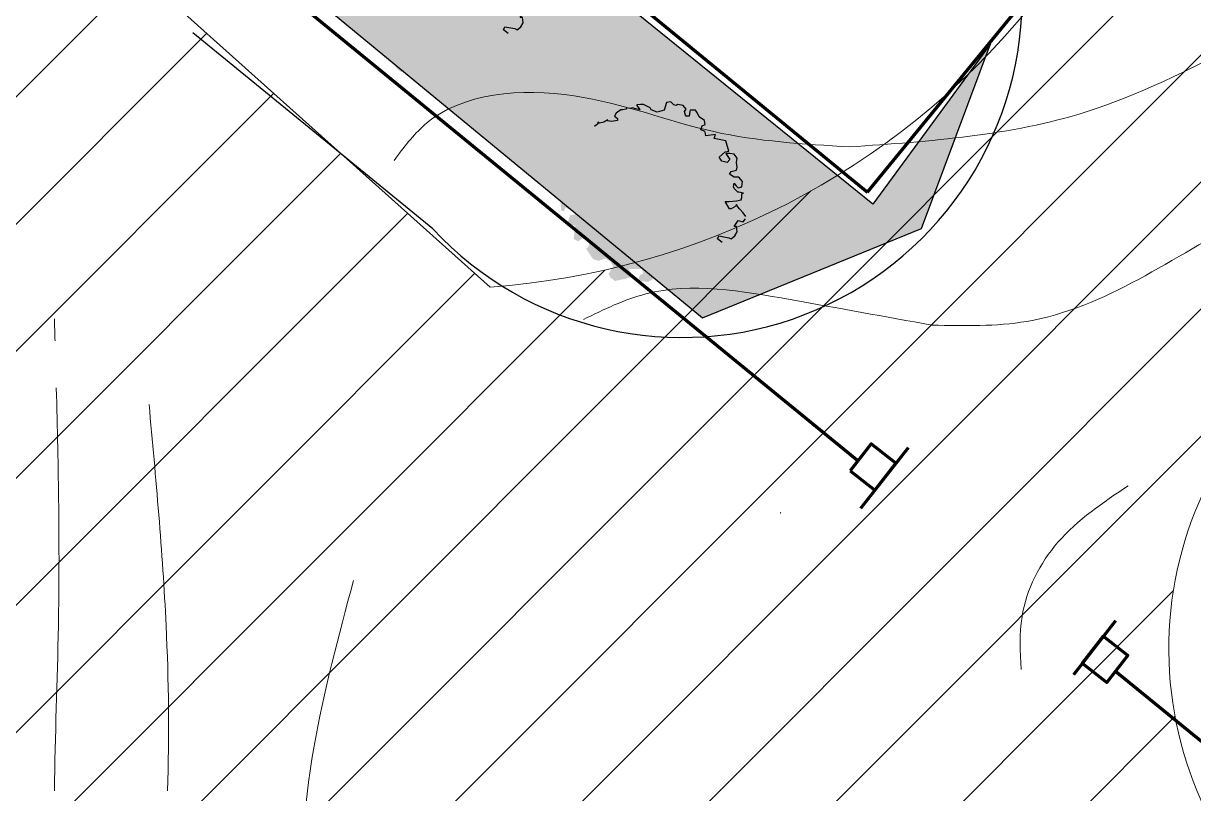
# Model space of a CAD drawing. Header units: millimetres. Extents: x 5637 to 6048, y 3385 to 3927.
# Drawn here: x 5976.71 to 5989.74, y 3566.01 to 3574.58 of the extents above; entities that cross this region are included whole.
import ezdxf

# ---------------------------------------------------------------- set-up
doc = ezdxf.new("R2010")
doc.units = ezdxf.units.MM
doc.layers.add('Contour Lines', color=253, linetype='Continuous')
for name, color, linetype, lineweight in [('fences', 224, 'ограждение1', 80), ('hatch', 253, 'Continuous', 13), ('road', 19, 'Continuous', 30), ('wall', 7, 'Continuous', 80)]:
    doc.layers.add(name, color=color, linetype=linetype, lineweight=lineweight)
doc.layers.add('plants1', color=7, linetype='Continuous', true_color=0x89ee5d)
doc.linetypes.add('ограждение1', pattern='A,0.25,-0.1,[133,ltypeshp.shx,S=0.1,R=0,X=-0.1,Y=0],-0.1,1', length=1.45)
pattern_1 = [(90, (2816.368087035456, -1263.747613335156), (-0.7071067809999999, 0.7071067809999999), [0.1875, -1.226713563]), (45, (2816.368087035456, -1263.747613335156), (-0.7071067811865475, 0.7071067811865476), [0.1875, -0.8125]), (135, (2816.368087035456, -1263.747613335156), (-0.7071067811865476, -0.7071067811865475), [0.1875, -0.8125])]

# ---------------------------------------------------------------- blocks, each defined once
blk = doc.blocks.new('695')
at = {"layer": 'plants1'}
h = blk.add_hatch(color=256, dxfattribs=at)
h.set_gradient(color1=(75, 160, 114), color2=(211, 49, 119), rotation=224.99999999999997, name='INVHEMISPHERICAL')
h.paths.add_polyline_path([(2594.805865546796, 4785.635269024527), (2594.838852192842, 4785.591286829801), (2594.882834387571, 4785.54730463508), (2594.948807679664, 4785.569295732444), (2594.959803228346, 4785.668255670568), (2594.893829936254, 4785.745224511329), (2594.805865546796, 4785.745224511329), (2594.71790115734, 4785.800202254733), (2594.750887803384, 4785.855179998137), (2594.849847741525, 4785.877171095497), (2594.860843290207, 4785.932148838901), (2594.849847741525, 4786.020113228345), (2594.860843290207, 4786.097082069107), (2594.805865546796, 4786.174050909873), (2594.728896706022, 4786.185046458553), (2594.651927865246, 4786.185046458553), (2594.728896706022, 4786.075090971748), (2594.67391896261, 4786.020113228345), (2594.57495902447, 4786.042104325708), (2594.530976829743, 4786.11907316647), (2594.640932316564, 4786.218033104595), (2594.706905608657, 4786.229028653274), (2594.651254512735, 4786.419043870052), (2594.434792221484, 4786.462935227475), (2594.456783318849, 4786.539904068241), (2594.281971439733, 4786.512667479398), (2594.27088803479, 4786.590251313984), (2594.190114820596, 4786.624868405775), (2594.212105917961, 4786.701837246538), (2594.26708366137, 4786.7238283439), (2594.25608811269, 4786.800797184663), (2594.157128174549, 4786.866770476746), (2594.124141528502, 4786.932743768832), (2594.091154882458, 4786.987721512232), (2593.992194944317, 4786.987721512232), (2593.981199395635, 4786.96573041487), (2593.970203846952, 4786.877766025428), (2593.915226103543, 4786.877766025428), (2593.904230554861, 4786.899757122786), (2593.882239457496, 4786.96573041487), (2593.915226103543, 4787.009712609594), (2593.860248360132, 4787.075685901677), (2593.761288421993, 4787.097676999037), (2593.728301775946, 4787.075685901677), (2593.684319581218, 4787.086681450356), (2593.629341837808, 4787.14165919376), (2593.552372997032, 4787.130663645081), (2593.508390802302, 4786.987721512232), (2593.376444218117, 4786.954734866191), (2593.266488731297, 4786.998717060913), (2593.244497633933, 4787.031703706954), (2593.123546598429, 4787.097676999038), (2593.068568855017, 4787.097676999038), (2593.002595562926, 4787.086681450356), (2593.002595562926, 4787.075685901677), (2593.046577757653, 4787.009712609594), (2593.057573306336, 4786.998717060913), (2592.958613368196, 4787.020708158274), (2592.92562672215, 4787.031703706954), (2592.870648978739, 4787.020708158274), (2592.815671235329, 4787.031703706954), (2592.793680137964, 4787.009712609594), (2592.738702394553, 4786.998717060913), (2592.716711297188, 4786.998717060913), (2592.705715748506, 4786.998717060913), (2592.639742456416, 4786.954734866191), (2592.61775135905, 4786.932743768829), (2592.584764713003, 4786.877766025428), (2592.639742456416, 4786.833783830705), (2592.639742456416, 4786.800797184663), (2592.529786969594, 4786.778806087304), (2592.452818128818, 4786.789801635983), (2592.4638136775, 4786.811792733344), (2592.386844836724, 4786.767810538623), (2592.30987599595, 4786.745819441262), (2592.276889349903, 4786.767810538623), (2592.276889349903, 4786.734823892579), (2592.232907155174, 4786.701837246539), (2592.210916057812, 4786.690841697859), (2592.144942765718, 4786.657855051816), (2592.144942765718, 4786.602877308413), (2592.144942765718, 4786.558895113692), (2592.133947217036, 4786.525908467651), (2592.100960570989, 4786.503917370288), (2592.04598282758, 4786.492921821611), (2592.00200063285, 4786.415952980844), (2591.958018438121, 4786.382966334802), (2592.056978376263, 4786.34997968876), (2592.078969473624, 4786.327988591398), (2592.067973924944, 4786.284006396678), (2592.012996181532, 4786.284006396678), (2591.947022889439, 4786.273010847998), (2591.837067402618, 4786.240024201957), (2591.837067402618, 4786.229028653275), (2591.826071853936, 4786.174050909873), (2591.738107464479, 4786.13006871515), (2591.727111915798, 4786.10807761779), (2591.760098561842, 4786.009117679665), (2591.771094110524, 4785.943144387583), (2591.771094110524, 4785.811197803414), (2591.771094110524, 4785.800202254735), (2591.705120818433, 4785.789206706056), (2591.639147526339, 4785.822193352096), (2591.639147526339, 4785.756220060013), (2591.650143075022, 4785.723233413971), (2591.672134172386, 4785.657260121888), (2591.760098561842, 4785.679251219248), (2591.727111915798, 4785.591286829804), (2591.683129721069, 4785.54730463508), (2591.639147526339, 4785.536309086402), (2591.628151977657, 4785.481331343), (2591.650143075022, 4785.437349148277), (2591.672134172386, 4785.459340245639), (2591.705120818433, 4785.404362502236), (2591.650143075022, 4785.349384758832), (2591.617156428974, 4785.338389210153), (2591.58416978293, 4785.272415918068), (2591.595165331612, 4785.129473785223), (2591.650143075022, 4785.11847823654), (2591.672134172386, 4785.184451528624), (2591.782089659206, 4785.129473785223), (2591.89204514603, 4785.096487139179), (2591.8480629513, 4785.052504944458), (2591.760098561842, 4785.041509395775), (2591.727111915798, 4784.931553908972), (2591.727111915798, 4784.920558360292), (2591.782089659206, 4784.865580616889), (2591.859058499983, 4784.843589519527), (2591.837067402618, 4784.799607324806), (2591.837067402618, 4784.66766074064), (2591.826071853936, 4784.601687448557), (2591.914036243395, 4784.557705253834), (2591.991005084168, 4784.612682997235), (2592.023991730215, 4784.645669643277), (2592.122951668354, 4784.568700802515), (2592.100960570989, 4784.447749767029), (2592.056978376263, 4784.425758669667), (2592.1559383144, 4784.271820988139), (2592.188924960447, 4784.227838793419), (2592.287884898586, 4784.194852147376), (2592.419831482771, 4784.238834342096), (2592.507795872229, 4784.183856598696), (2592.562773615639, 4784.095892209251), (2592.474809226182, 4783.952950076403), (2592.507795872229, 4783.886976784319), (2592.595760261686, 4783.821003492237), (2592.793680137964, 4783.864985686961), (2592.936622270831, 4783.908967881681), (2592.858799504379, 4784.029918917168), (2592.859653430058, 4784.040914465848), (2593.090559952382, 4784.040914465848), (2593.123546598429, 4783.963945625084), (2593.057573306336, 4783.930958979045), (2593.024586660288, 4783.853990138278), (2593.0795644037, 4783.821003492237), (2593.167528793158, 4783.810007943556), (2593.200515439203, 4783.799012394878), (2593.277484279978, 4783.842994589599), (2593.299475377343, 4783.864985686961), (2593.376444218117, 4783.831999040919), (2593.442417510211, 4783.810007943556), (2593.54137744835, 4783.777021297516), (2593.59635519176, 4783.810007943556), (2593.65133293517, 4783.864985686961), (2593.684319581218, 4783.875981235639), (2593.761288421993, 4783.897972333002), (2593.772283970676, 4783.91996343036), (2593.739297324628, 4783.985936722444), (2593.684319581218, 4784.029918917168), (2593.706310678582, 4784.073901111889), (2593.750292873311, 4784.117883306612), (2593.84925281145, 4784.084896660572), (2593.926221652223, 4784.040914465848), (2593.992194944317, 4783.996932271127), (2593.926221652225, 4783.941954527722), (2594.091154882458, 4783.91996343036), (2594.146132625867, 4783.996932271127), (2594.124141528502, 4784.040914465848), (2594.05816823641, 4784.106887757931), (2594.124141528502, 4784.150869952655), (2594.212105917959, 4784.150869952655), (2594.311065856099, 4784.117883306612), (2594.377039148193, 4784.183856598696), (2594.377039148193, 4784.304807634179), (2594.388034696875, 4784.33779428022), (2594.530976829742, 4784.359785377585), (2594.541972378424, 4784.326798731542), (2594.596950121835, 4784.403767572306), (2594.618941219199, 4784.458745315708), (2594.585954573152, 4784.535714156474), (2594.497990183695, 4784.601687448557), (2594.519981281059, 4784.656665191957), (2594.706905608657, 4784.623678545916), (2594.750887803384, 4784.601687448557), (2594.816861095477, 4784.656665191957), (2594.860843290206, 4784.733634032723), (2594.849847741524, 4784.832593970847), (2594.805865546795, 4784.832593970847), (2594.882834387571, 4784.94254945765), (2594.970798777028, 4784.920558360292), (2595.014780971757, 4784.975536103693), (2595.025776520439, 4785.019518298417), (2594.970798777031, 4785.085491590497), (2594.904825484936, 4785.162460431263), (2594.860843290206, 4785.217438174666), (2594.849847741524, 4785.239429272028), (2594.838852192842, 4785.206442625987), (2594.750887803384, 4785.162460431263), (2594.71790115734, 4785.162460431263), (2594.640932316564, 4785.294407015429), (2594.706905608657, 4785.294407015429), (2594.849847741524, 4785.30540256411), (2594.937812130981, 4785.327393661471), (2594.948807679664, 4785.371375856193), (2594.948807679664, 4785.437349148277), (2594.98179432571, 4785.448344696957), (2594.893829936253, 4785.470335794319), (2594.871838838888, 4785.470335794319), (2594.805865546795, 4785.536309086402), (2594.794869998114, 4785.569295732444)])
at = {"layer": 'plants1', "color": 3, "linetype": 'Continuous'}
for p, q in [((2592.705715748506, 4786.998717060913), (2592.639742456416, 4786.954734866191)), ((2592.716711297188, 4786.998717060913), (2592.705715748506, 4786.998717060913)), ((2592.738702394553, 4786.998717060913), (2592.716711297188, 4786.998717060913)), ((2592.793680137964, 4787.009712609594), (2592.738702394553, 4786.998717060913)), ((2592.815671235329, 4787.031703706954), (2592.793680137964, 4787.009712609594)), ((2592.870648978739, 4787.020708158274), (2592.815671235329, 4787.031703706954)), ((2592.815671235329, 4787.031703706954), (2592.815671235329, 4787.031703706954)), ((2592.92562672215, 4787.031703706954), (2592.870648978739, 4787.020708158274)), ((2592.958613368196, 4787.020708158274), (2592.92562672215, 4787.031703706954)), ((2593.057573306336, 4786.998717060913), (2592.958613368196, 4787.020708158274)), ((2593.068568855017, 4787.097676999038), (2593.002595562926, 4787.086681450356)), ((2593.002595562926, 4787.086681450356), (2593.002595562926, 4787.086681450356)), ((2593.002595562926, 4787.086681450356), (2593.002595562926, 4787.075685901677)), ((2593.002595562926, 4787.075685901677), (2593.046577757653, 4787.009712609594)), ((2593.046577757653, 4787.009712609594), (2593.057573306336, 4786.998717060913)), ((2593.123546598429, 4787.097676999038), (2593.068568855017, 4787.097676999038)), ((2593.244497633933, 4787.031703706954), (2593.123546598429, 4787.097676999038)), ((2593.266488731297, 4786.998717060913), (2593.244497633933, 4787.031703706954)), ((2593.376444218117, 4786.954734866191), (2593.266488731297, 4786.998717060913)), ((2593.508390802302, 4786.987721512232), (2593.376444218117, 4786.954734866191)), ((2593.552372997032, 4787.130663645081), (2593.508390802302, 4786.987721512232)), ((2593.629341837808, 4787.14165919376), (2593.552372997032, 4787.130663645081)), ((2593.684319581218, 4787.086681450356), (2593.629341837808, 4787.14165919376)), ((2593.728301775946, 4787.075685901677), (2593.684319581218, 4787.086681450356)), ((2593.761288421993, 4787.097676999037), (2593.728301775946, 4787.075685901677)), ((2593.860248360132, 4787.075685901677), (2593.761288421993, 4787.097676999037)), ((2593.915226103543, 4787.009712609594), (2593.860248360132, 4787.075685901677)), ((2593.882239457496, 4786.96573041487), (2593.915226103543, 4787.009712609594)), ((2593.904230554861, 4786.899757122786), (2593.882239457496, 4786.96573041487)), ((2593.981199395635, 4786.96573041487), (2593.970203846952, 4786.877766025428)), ((2593.992194944317, 4786.987721512232), (2593.981199395635, 4786.96573041487)), ((2594.091154882458, 4786.987721512232), (2593.992194944317, 4786.987721512232)), ((2594.124141528502, 4786.932743768828), (2594.091154882458, 4786.987721512232)), ((2592.30987599595, 4786.745819441262), (2592.276889349903, 4786.767810538623)), ((2592.276889349903, 4786.767810538623), (2592.276889349903, 4786.734823892579)), ((2592.386844836724, 4786.767810538623), (2592.30987599595, 4786.745819441262)), ((2592.4638136775, 4786.811792733344), (2592.386844836724, 4786.767810538623)), ((2592.452818128818, 4786.789801635983), (2592.4638136775, 4786.811792733344)), ((2592.529786969594, 4786.778806087304), (2592.452818128818, 4786.789801635983)), ((2592.639742456416, 4786.800797184663), (2592.529786969594, 4786.778806087304)), ((2592.61775135905, 4786.932743768829), (2592.584764713003, 4786.877766025428)), ((2592.584764713003, 4786.877766025428), (2592.639742456416, 4786.833783830705)), ((2592.639742456416, 4786.954734866191), (2592.61775135905, 4786.932743768829)), ((2592.639742456416, 4786.833783830705), (2592.639742456416, 4786.800797184663)), ((2593.915226103543, 4786.877766025428), (2593.904230554861, 4786.899757122786)), ((2593.970203846952, 4786.877766025428), (2593.915226103543, 4786.877766025428)), ((2594.157128174549, 4786.866770476746), (2594.124141528502, 4786.932743768828)), ((2594.25608811269, 4786.800797184663), (2594.157128174549, 4786.866770476746)), ((2594.26708366137, 4786.7238283439), (2594.25608811269, 4786.800797184663)), ((2592.232907155174, 4786.701837246539), (2592.210916057812, 4786.690841697859)), ((2592.276889349903, 4786.734823892579), (2592.232907155174, 4786.701837246539)), ((2594.190114820596, 4786.624868405775), (2594.212105917961, 4786.701837246538)), ((2594.26708366137, 4786.591881759734), (2594.190114820596, 4786.624868405775)), ((2594.212105917961, 4786.701837246538), (2594.26708366137, 4786.7238283439)), ((2594.281971439733, 4786.512667479398), (2594.27097589105, 4786.58963632016)), ((2594.456783318849, 4786.539904068241), (2594.281971439733, 4786.512667479398)), ((2594.434792221484, 4786.462935227475), (2594.456783318849, 4786.539904068241)), ((2594.651254512735, 4786.419043870052), (2594.434792221484, 4786.462935227475)), ((2594.706905608657, 4786.229028653274), (2594.651254512735, 4786.419043870052)), ((2594.530976829743, 4786.11907316647), (2594.640932316564, 4786.218033104595)), ((2594.57495902447, 4786.042104325708), (2594.530976829743, 4786.11907316647)), ((2594.640932316564, 4786.218033104595), (2594.706905608657, 4786.229028653274)), ((2594.651927865246, 4786.185046458553), (2594.728896706022, 4786.075090971748)), ((2594.728896706022, 4786.185046458553), (2594.651927865246, 4786.185046458553)), ((2594.805865546796, 4786.174050909873), (2594.728896706022, 4786.185046458553)), ((2594.860843290207, 4786.097082069107), (2594.805865546796, 4786.174050909873)), ((2594.849847741525, 4786.020113228345), (2594.860843290207, 4786.097082069107)), ((2594.67391896261, 4786.020113228345), (2594.57495902447, 4786.042104325708)), ((2594.728896706022, 4786.075090971748), (2594.67391896261, 4786.020113228345)), ((2594.860843290207, 4785.932148838901), (2594.849847741525, 4786.020113228345)), ((2594.849847741525, 4785.877171095497), (2594.860843290207, 4785.932148838901)), ((2594.71790115734, 4785.800202254733), (2594.750887803384, 4785.855179998137)), ((2594.805865546796, 4785.745224511329), (2594.71790115734, 4785.800202254733)), ((2594.750887803384, 4785.855179998137), (2594.849847741525, 4785.877171095497)), ((2594.893829936254, 4785.745224511329), (2594.805865546796, 4785.745224511329)), ((2594.959803228346, 4785.668255670568), (2594.893829936254, 4785.745224511329)), ((2594.948807679664, 4785.569295732444), (2594.959803228346, 4785.668255670568)), ((2594.794869998114, 4785.569295732444), (2594.805865546796, 4785.635269024527)), ((2594.805865546795, 4785.536309086402), (2594.794869998114, 4785.569295732444)), ((2594.805865546796, 4785.635269024527), (2594.838852192842, 4785.591286829806)), ((2594.871838838888, 4785.470335794319), (2594.805865546795, 4785.536309086402)), ((2594.838852192842, 4785.591286829806), (2594.882834387571, 4785.54730463508)), ((2594.893829936253, 4785.470335794319), (2594.871838838888, 4785.470335794319)), ((2594.882834387571, 4785.54730463508), (2594.948807679664, 4785.569295732444)), ((2594.98179432571, 4785.448344696957), (2594.893829936253, 4785.470335794319)), ((2594.948807679664, 4785.437349148277), (2594.98179432571, 4785.448344696957)), ((2594.71790115734, 4785.162460431263), (2594.640932316564, 4785.294407015429)), ((2594.640932316564, 4785.294407015429), (2594.706905608657, 4785.294407015429)), ((2594.706905608657, 4785.294407015429), (2594.849847741524, 4785.30540256411)), ((2594.849847741524, 4785.239429272028), (2594.838852192842, 4785.206442625987)), ((2594.849847741524, 4785.30540256411), (2594.937812130981, 4785.327393661471)), ((2594.860843290206, 4785.217438174666), (2594.849847741524, 4785.239429272028)), ((2594.937812130981, 4785.327393661471), (2594.948807679664, 4785.371375856193)), ((2594.948807679664, 4785.371375856193), (2594.948807679664, 4785.437349148277)), ((2594.750887803384, 4785.162460431263), (2594.71790115734, 4785.162460431263)), ((2594.838852192842, 4785.206442625987), (2594.750887803384, 4785.162460431263)), ((2594.904825484934, 4785.162460431263), (2594.860843290206, 4785.217438174666)), ((2594.970798777028, 4785.0854915905), (2594.904825484934, 4785.162460431263)), ((2595.025776520439, 4785.019518298417), (2594.970798777028, 4785.0854915905)), ((2594.805865546795, 4784.832593970847), (2594.882834387571, 4784.94254945765)), ((2594.849847741524, 4784.832593970847), (2594.805865546795, 4784.832593970847)), ((2594.860843290206, 4784.733634032723), (2594.849847741524, 4784.832593970847)), ((2594.882834387571, 4784.94254945765), (2594.970798777028, 4784.920558360292)), ((2594.970798777028, 4784.920558360292), (2595.014780971757, 4784.975536103693)), ((2594.497990183695, 4784.601687448557), (2594.519981281059, 4784.656665191957)), ((2594.585954573152, 4784.535714156474), (2594.497990183695, 4784.601687448557)), ((2594.519981281059, 4784.656665191957), (2594.706905608657, 4784.623678545916)), ((2594.706905608657, 4784.623678545916), (2594.750887803384, 4784.601687448557)), ((2594.750887803384, 4784.601687448557), (2594.816861095477, 4784.656665191957)), ((2594.816861095477, 4784.656665191957), (2594.860843290206, 4784.733634032723))]:
    blk.add_line(p, q, dxfattribs=at)

msp = doc.modelspace()

# ---------------------------------------------------------------- hatches: boundary and pattern name
at = {"layer": 'hatch'}
h = msp.add_hatch(dxfattribs=at)
h.set_pattern_fill('ANSI31', color=256, scale=8, style=0)
h.set_pattern_definition([(45, (2816.368087035456, -1263.747613335156), (-0.7071067811865475, 0.7071067811865476), [])])
edge = h.paths.add_edge_path()
edge.add_line((5971.437225461268, 3575.646387493636), (5974.908681895879, 3569.822416222831))
edge.add_arc((5967.441255846074, 3565.378669392472), 8.689610906227125, -25.546717561671585, 30.756205938548987, ccw=False)
edge.add_line((5975.281317872283, 3561.63130163272), (5984.463161632182, 3553.856244711966))
edge.add_line((5984.463161632182, 3553.856244711966), (5994.927428727911, 3554.739385890593))
edge.add_arc((5995.498904073685, 3548.779110752457), 5.987609188407449, 57.43581863698682, 95.47681733732998, ccw=False)
edge.add_line((5998.72169890142, 3553.825402191864), (6032.962043901134, 3525.718449404136))
edge.add_line((6032.962043901134, 3525.718449404136), (6034.271485200559, 3529.036066292721))
edge.add_line((6034.271485200559, 3529.036066292721), (5990.977531555367, 3564.427738384236))
edge.add_arc((5993.590870111725, 3567.624585315503), 4.129088121135003, 130.1086034859574, 230.7349018430178, ccw=False)
edge.add_line((5990.930752646655, 3570.782613780246), (5995.39327300834, 3576.237112389204))
edge.add_line((5995.39327300834, 3576.237112389204), (5991.631871788981, 3579.267099526267))
edge.add_line((5991.631871788981, 3579.267099526267), (5987.890614439624, 3574.734582082147))
edge.add_arc((5981.300804457594, 3580.17398200285), 8.544744998922784, 274.0521077173881, 320.4628515617229, ccw=False)
edge.add_line((5981.904607589244, 3571.650597177862), (5977.724080088683, 3575.392794994894))
edge.add_arc((5981.505630442003, 3579.617284457973), 5.669782561823833, 195.0479590261398, 228.1666961036515, ccw=False)
edge.add_line((5976.030271271215, 3578.14525312365), (5971.437225461268, 3575.646387493636))
at = {"layer": 'plants1', "lineweight": 9, "true_color": 0x87ea5d}
h = msp.add_hatch(dxfattribs=at)
h.set_pattern_fill('GRASS', color=83, style=0)
h.set_pattern_definition(pattern_1)
edge = h.paths.add_edge_path()
edge.add_line((5983.543146376789, 3551.445805101491), (5969.640635504285, 3562.838185826287))
edge.add_line((5969.640635504285, 3562.838185826287), (5966.492252980823, 3561.768624968458))
edge.add_line((5966.492252980823, 3561.768624968458), (5955.921017339108, 3557.299893196933))
edge.add_line((5955.921017339107, 3557.299893196933), (5946.238677310108, 3544.639421632763))
edge.add_line((5946.238677310108, 3544.639421632763), (5920.217170966603, 3532.993634617345))
edge.add_line((5920.217170966603, 3532.993634617345), (5906.122187960691, 3533.806131472588))
edge.add_line((5906.122187960691, 3533.806131472588), (5874.303167214423, 3518.905773727294))
edge.add_arc((5872.286045028751, 3523.588218137926), 5.098437757841221, 205.9057288569798, 293.3056048456494, ccw=False)
edge.add_line((5867.699928378741, 3521.360752842329), (5862.632327681754, 3531.794409419595))
edge.add_line((5862.632327681755, 3531.794409419595), (5846.300825011211, 3537.845906180429))
edge.add_line((5846.30082501121, 3537.845906180429), (5835.704934110892, 3553.189519123115))
edge.add_line((5835.704934110892, 3553.189519123115), (5829.869514344558, 3565.464410968983))
edge.add_line((5829.869514344558, 3565.464410968983), (5818.951785877673, 3589.787818731628))
edge.add_line((5818.951785877673, 3589.787818731628), (5819.105349046455, 3602.062710577497))
edge.add_line((5819.105349046455, 3602.062710577497), (5812.502110210773, 3616.946016101519))
edge.add_line((5812.502110210774, 3616.946016101519), (5783.214278819822, 3614.413327711298))
edge.add_line((5783.214278819822, 3614.413327711298), (5742.27744412079, 3610.939958988603))
edge.add_line((5742.277444120789, 3610.939958988603), (5740.644030012792, 3628.008894982169))
edge.add_line((5740.644030012792, 3628.008894982169), (5728.21676223766, 3636.089086317))
edge.add_line((5728.21676223766, 3636.089086317), (5724.527309350425, 3634.145468249055))
edge.add_line((5724.527309350425, 3634.145468249055), (5745.96438259031, 3596.014769703591))
edge.add_line((5745.96438259031, 3596.014769703591), (5750.558930671819, 3599.373842859833))
edge.add_line((5750.558930671819, 3599.373842859833), (5769.6227869008, 3566.839205986142))
edge.add_line((5769.622786900799, 3566.839205986142), (5734.815644929742, 3545.997845025774))
edge.add_line((5734.815644929742, 3545.997845025774), (5735.196569320273, 3544.982893832115))
edge.add_line((5735.196569320273, 3544.982893832115), (5738.116978896199, 3540.41561159599))
edge.add_line((5738.116978896198, 3540.41561159599), (5741.545288734643, 3535.467720797594))
edge.add_line((5741.545288734644, 3535.467720797594), (5749.036778095164, 3527.601845317423))
edge.add_line((5749.036778095163, 3527.601845317423), (5798.598934408347, 3480.165366437292))
edge.add_arc((5805.582526731787, 3474.340858353454), 9.093704204487059, 39.82903574491269, 140.1709642550854, ccw=False)
edge.add_line((5812.566119055227, 3480.165366437292), (5813.835864873366, 3478.642939646798))
edge.add_line((5813.835864873367, 3478.642939646798), (5821.581302752425, 3487.396897421425))
edge.add_line((5821.581302752425, 3487.396897421425), (5830.342537931083, 3479.65789084046))
edge.add_line((5830.342537931083, 3479.65789084046), (5822.089199789505, 3470.396457469005))
edge.add_line((5822.089199789505, 3470.396457469005), (5822.851048570565, 3469.381504410695))
edge.add_line((5822.851048570565, 3469.381504410695), (5809.500748557341, 3454.17964400092))
edge.add_line((5809.500748557341, 3454.17964400092), (5804.182934400614, 3458.065560870161))
edge.add_line((5804.182934400615, 3458.065560870161), (5802.35741957415, 3455.686428245293))
edge.add_line((5802.357419574149, 3455.686428245293), (5805.849712453533, 3451.086771961519))
edge.add_line((5805.849712453533, 3451.086771961519), (5796.32527380928, 3440.222068048281))
edge.add_line((5796.32527380928, 3440.222068048281), (5784.020432236173, 3450.625647826298))
edge.add_line((5784.020432236173, 3450.625647826298), (5793.014108703598, 3461.338688593605))
edge.add_line((5793.014108703599, 3461.338688593605), (5795.52615185077, 3459.324525714185))
edge.add_line((5795.52615185077, 3459.324525714185), (5796.852599300491, 3460.964638720235))
edge.add_line((5796.852599300491, 3460.964638720235), (5791.156559684721, 3465.935910660593))
edge.add_line((5791.156559684721, 3465.935910660593), (5792.653973783181, 3467.651634549444))
edge.add_arc((5786.626672361195, 3472.912018334733), 8.000000000000167, 318.8868656851399, 400.7908125521247)
edge.add_line((5792.683470942852, 3478.138412018837), (5782.845449826959, 3488.438386309253))
edge.add_line((5782.845449826959, 3488.438386309253), (5763.728535120212, 3506.990940139635))
edge.add_line((5763.728535120212, 3506.990940139635), (5752.522149181643, 3518.421384358084))
edge.add_line((5752.522149181642, 3518.421384358084), (5734.816260988662, 3536.224089832984))
edge.add_line((5734.816260988662, 3536.224089832984), (5726.083387098455, 3549.348581333322))
edge.add_line((5726.083387098455, 3549.348581333322), (5715.102136828464, 3569.233022727199))
edge.add_line((5715.102136828464, 3569.233022727199), (5688.066045950565, 3610.010505711823))
edge.add_line((5688.066045950565, 3610.010505711823), (5687.6689330798, 3609.779417813003))
edge.add_line((5687.6689330798, 3609.779417813003), (5701.641910615803, 3588.08792204371))
edge.add_line((5701.641910615803, 3588.08792204371), (5696.039048254053, 3584.44464457802))
edge.add_line((5696.039048254054, 3584.44464457802), (5702.714446619498, 3568.949629540359))
edge.add_line((5702.714446619498, 3568.949629540359), (5693.954417755168, 3563.084840151439))
edge.add_line((5693.954417755168, 3563.084840151439), (5685.568881755245, 3556.596485806248))
edge.add_line((5685.568881755245, 3556.596485806248), (5723.08063528065, 3502.396598107433))
edge.add_line((5723.08063528065, 3502.396598107433), (5785.059830075699, 3394.671068844227))
edge.add_line((5785.0598300757, 3394.671068844227), (5883.788074873661, 3413.050262465064))
edge.add_line((5883.788074873661, 3413.050262465064), (5919.329713899851, 3457.938898947066))
edge.add_line((5919.329713899851, 3457.938898947066), (5966.332638887769, 3498.085115972264))
edge.add_line((5966.332638887769, 3498.085115972264), (6010.099541831191, 3522.463446991074))
edge.add_line((6010.09954183119, 3522.463446991074), (6039.963669175579, 3496.516754754641))
edge.add_line((6039.963669175579, 3496.516754754641), (6039.963657156173, 3522.840874027848))
edge.add_line((6039.963657156173, 3522.840874027848), (6037.044810787087, 3526.908516358228))
edge.add_line((6037.044810787086, 3526.908516358228), (6033.324818014818, 3517.218023367356))
edge.add_line((6033.324818014818, 3517.218023367356), (6030.351272550581, 3517.763515441751))
edge.add_line((6030.35127255058, 3517.763515441751), (6029.211470008659, 3517.17572006019))
edge.add_line((6029.211470008659, 3517.17572006019), (6022.482974460178, 3530.584799987808))
edge.add_line((6022.482974460178, 3530.584799987808), (6022.593278036022, 3530.841961283026))
edge.add_line((6022.593278036022, 3530.841961283026), (5996.701163907655, 3552.463764786439))
edge.add_line((5996.701163907655, 3552.463764786439), (5983.543146376789, 3551.445805101491))
h = msp.add_hatch(dxfattribs=at)
h.set_pattern_fill('GRASS', color=83, style=0)
h.set_pattern_definition(pattern_1)
h.paths.add_polyline_path([(5989.056446125707, 3590.75862353469), (5983.207905400026, 3588.095654009539), (5980.769120461066, 3586.8770162574), (5977.517392333122, 3583.694977974388), (5976.930311324619, 3579.2491906252), (5979.529087553243, 3575.212978820095), (5984.271166899669, 3571.308802140713), (5986.709951838629, 3572.301773362124), (5987.477686889133, 3574.355424011203), (5986.167989712643, 3572.572578697029), (5978.98717005523, 3578.372447701018), (5984.798535677894, 3585.457343136852), (5991.900096052063, 3579.730597896021), (5991.614521641312, 3579.381803043794), (5995.532947084806, 3576.226787564989), (5990.485634735509, 3569.775423020288), (5990.393955949228, 3566.390073129191), (5992.509507518764, 3564.78969445853), (5997.295752089454, 3560.991533981891), (6015.11271235327, 3546.552367262415), (6021.462023584192, 3554.25757762893), (6020.101450516426, 3565.459285950164)])

# ---------------------------------------------------------------- linework, layer by layer
at = {"layer": 'Contour Lines', "lineweight": 5, "ltscale": 0.5}
for points in [[(5985.908821843796, 3573.210093237099), (5988.542681320375, 3573.600510235167), (5990.240148313576, 3574.352748414617), (5991.314566141462, 3574.985668100626), (5992.493191157188, 3576.470931975833), (5992.82627770802, 3579.185382491549), (5992.851897905951, 3581.848611773435), (5992.903509956535, 3584.849773886974), (5993.468089442253, 3589.334847189558)], [(5986.824978488447, 3571.227077472052), (5987.879361567857, 3571.268124841406), (5990.325449066163, 3572.414095965175), (5992.924406542859, 3573.763787412126), (5994.427725906067, 3575.953858647657), (5994.580607873324, 3579.391757551743), (5994.380885422538, 3583.423666522186), (5994.177842056999, 3585.813812338506), (5994.403448460684, 3588.970598463439)], [(5985.908821843796, 3573.210093237099), (5984.394105533739, 3573.380421131392), (5982.841514901987, 3573.777839411568), (5981.175322684964, 3573.456120172219), (5980.834507239239, 3573.058695155457)], [(5982.943411044907, 3571.290165619898), (5983.637677400155, 3571.574038707133), (5985.247106239195, 3571.510957295875), (5986.824978488447, 3571.227077472052)]]:
    msp.add_spline(points, degree=3, dxfattribs=at)
msp.add_open_spline([(5977.051917595461, 3571.298404467187), (5977.054289160933, 3571.21648873623), (5977.056660726406, 3571.134573005273), (5977.05901222084, 3571.052656697379)], degree=3, dxfattribs=at)
for points, knots in [([(5977.073614489062, 3570.527564611793), (5977.097013756778, 3569.64586419125), (5977.124291959914, 3568.152263501403), (5977.058879956081, 3566.655998456585), (5977.052790643154, 3566.045195951353)], [1.54247700827962, 1.54247700827962, 1.54247700827962, 1.54247700827962, 6.835170927378581, 10.50617045727125, 10.50617045727125, 10.50617045727125, 10.50617045727125]), ([(5978.106412257901, 3570.344907783192), (5978.181572681278, 3569.52581543738), (5978.312746919928, 3568.096288965636), (5978.333836291482, 3566.65760710375), (5978.310272344794, 3566.045195951351)], [0, 0, 0, 0, 4.935115413697387, 8.61304364651895, 8.61304364651895, 8.61304364651895, 8.61304364651895]), ([(5989.008365366051, 3569.439511065673), (5988.729667681338, 3569.249769733513), (5988.189835229727, 3568.895786233365), (5987.779845609, 3568.098340821663), (5987.806460052987, 3567.592720234657), (5987.816863630643, 3567.39507330864)], [48.31641573478012, 48.31641573478012, 48.31641573478012, 48.31641573478012, 50.32534114433349, 52.16052805158795, 53.33828802534951, 53.33828802534951, 53.33828802534951, 53.33828802534951]), ([(5980.383115450417, 3568.384392222501), (5980.217467721743, 3567.769495737188), (5979.874072347628, 3566.494786990464), (5979.708427282052, 3564.402769697934), (5980.199178704336, 3562.958806231555), (5980.393304772195, 3562.160019705092), (5980.413087671652, 3562.075707508021)], [0, 0, 0, 0, 3.825417649013549, 7.930267050742141, 12.33725484469501, 12.85657087253455, 12.85657087253455, 12.85657087253455, 12.85657087253455])]:
    msp.add_open_spline(points, degree=3, knots=knots, dxfattribs=at)
at = {"layer": 'fences', "ltscale": 3}
for p, q in [((5979.227948034249, 3575.25449881627), (5986.002398733837, 3569.718158855791)), ((5986.557783946873, 3569.860981365764), (5986.027674927178, 3569.186962271076)), ((5988.86896375334, 3567.935993574545), (5988.400475867733, 3567.335376678781)), ((5988.868502736213, 3567.375869152479), (5998.443875300809, 3559.550508821924))]:
    msp.add_line(p, q, dxfattribs=at)
for points in [[(5985.914562890376, 3569.605550412207), (5986.189304540347, 3569.391248857271), (5986.42354848315, 3569.691557305154), (5986.148806833179, 3569.905858860089)], [(5988.496072760564, 3567.464931057204), (5988.770814410535, 3567.250629502269), (5989.005058353338, 3567.550937950151), (5988.730316703368, 3567.765239505086)]]:
    msp.add_lwpolyline(points, close=True, dxfattribs=at)
at = {"layer": 'hatch'}
msp.add_lwpolyline([(5971.437225461268, 3575.646387493636), (5974.908681895879, 3569.822416222831, -0.2507323856499945), (5975.281317872283, 3561.63130163272), (5984.463161632182, 3553.856244711966), (5994.927428727911, 3554.739385890593, -0.1675265147372991), (5998.72169890142, 3553.825402191864), (6032.962043901134, 3525.718449404136), (6034.271485200559, 3529.036066292721), (5990.977531555367, 3564.427738384236, -0.4696388686949814), (5990.930752646655, 3570.782613780246), (5995.39327300834, 3576.237112389204), (5991.631871788981, 3579.267099526267), (5987.890614439624, 3574.734582082147, -0.2053193749092974), (5981.904607589244, 3571.650597177862), (5977.724080088683, 3575.392794994894, -0.1455221192836412), (5976.030271271215, 3578.14525312365), (5971.437225461268, 3575.646387493636)], format="xyb", dxfattribs=at)
at = {"layer": 'plants1', "color": 83, "ltscale": 0.2, "true_color": 0x87ea5d}
msp.add_lwpolyline([(5989.056446125707, 3590.75862353469), (5983.207905400026, 3588.095654009539), (5980.769120461066, 3586.8770162574), (5977.517392333122, 3583.694977974388), (5976.930311324619, 3579.2491906252), (5979.529087553243, 3575.212978820095), (5984.271166899669, 3571.308802140713), (5986.709951838629, 3572.301773362124), (5987.477686889133, 3574.355424011203), (5986.167989712643, 3572.572578697029), (5978.98717005523, 3578.372447701018), (5984.798535677894, 3585.457343136852), (5991.900096052063, 3579.730597896021), (5991.614521641312, 3579.381803043794), (5995.532947084806, 3576.226787564989), (5990.485634735509, 3569.775423020288), (5990.393955949228, 3566.390073129191), (5992.509507518764, 3564.78969445853), (5997.295752089454, 3560.991533981891), (6015.11271235327, 3546.552367262415), (6021.462023584192, 3554.25757762893), (6020.101450516426, 3565.459285950164), (5989.056446125707, 3590.75862353469)], dxfattribs=at)
at = {"layer": 'road', "lineweight": 30, "ltscale": 0.5}
msp.add_line((5981.264850442596, 3572.298400715395), (5978.595148012162, 3574.480183549698), dxfattribs=at)
for centre, radius, start, end in [((5984.040206587615, 3574.879233096072), 3.789894128975766, 222.9200705124762, 359.3510758240972), ((5985.136879234939, 3569.143277828077), 0.00499999998457626, 230.742993502851, 323.4826705533995)]:
    msp.add_arc(centre, radius, start, end, dxfattribs=at)
at = {"layer": 'wall', "lineweight": 90}
for p, q in [((5986.107211494496, 3572.706885867414), (5991.811649702109, 3579.668163389211)), ((5979.145933972699, 3578.411324075027), (5986.107211494496, 3572.706885867414))]:
    msp.add_line(p, q, dxfattribs=at)

# ---------------------------------------------------------------- block references
at = {"layer": 'plants1', "color": 4, "lineweight": 30, "xscale": 0.599999999999909, "yscale": 0.599999999999909, "zscale": 0.599999999999909}
for p in [(4425.35482658872, 703.7523202433795), (4427.738217780558, 701.4250299834011)]:
    msp.add_blockref('695', p, dxfattribs=at)

doc.saveas('drawing.dxf')
